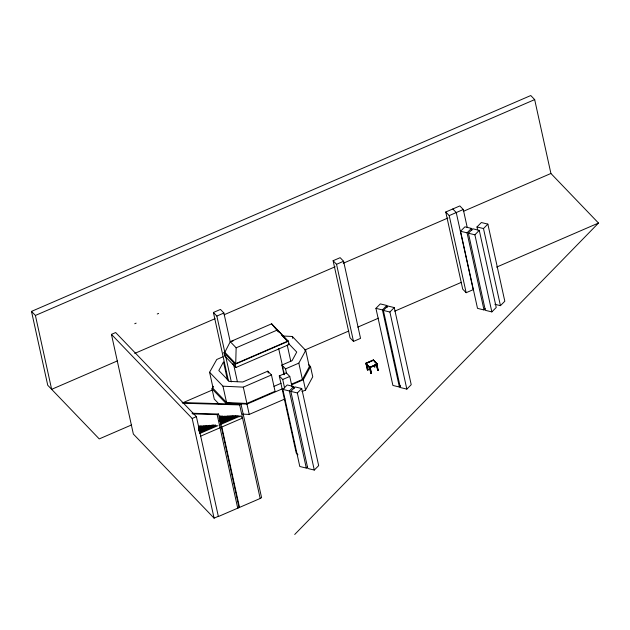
<?xml version="1.0" encoding="UTF-8"?>
<svg xmlns="http://www.w3.org/2000/svg" width="630" height="630" viewBox="0 0 630 630"><rect width="100%" height="100%" fill="white"/><g stroke="black" fill="none" stroke-linecap="round" stroke-linejoin="round"><path stroke-width="0.94" d="M233.076 340.98L230.273 341.696L271.632 323.812L288.398 341.232L289.123 344.5L235.848 367.534L224.697 355.918L223.981 352.65L224.823 352.288L230.273 341.696L236.148 347.815L235.714 363.636L224.823 352.288L216.854 316.055L213.412 312.472L220.453 309.425L223.894 313.016L230.186 341.61M288.335 343.311L296.738 352.068L292.076 360.667L281.893 365.069L285.548 368.873L298.817 363.132L305.715 350.414L292.336 336.483L282.775 335.995M291.784 384.04L302.4 379.449L309.298 366.731L305.715 350.414M291.666 384.796L303.29 379.772L310.488 366.51L308.519 364.463M301.975 391.616L305.558 390.065L312.748 376.803L310.488 366.51M227.461 379.961L223.493 361.904L218.807 370.519L229.241 381.386L242.763 381.985L267.813 371.157L271.459 374.96L275.05 391.277L246.889 403.452L226.548 402.499L213.184 388.576L209.593 372.259L216.759 359.486L222.941 356.808M218.846 403.862L214.255 399.081L211.995 388.789L213.389 386.292M294.714 534.468L598.5 223.052L550.911 173.478L534.673 99.603L530.767 95.532L31.5 311.393L47.746 385.269L99.233 438.913L131.623 424.911M307.558 466.814L306.306 468.082L299.801 466.491L282.846 389.387L287.225 384.954L293.73 386.544L294.147 388.442M306.306 468.082L289.351 390.97L293.73 386.544M290.839 391.372L295.21 386.938L301.715 388.529L318.67 465.633L314.291 470.067L307.794 468.476L290.839 391.372L297.344 392.955L301.715 388.529M400.641 385.765L399.396 387.025L392.892 385.442L375.937 308.338L380.315 303.904L386.812 305.487L387.237 307.393M399.396 387.025L382.441 309.921L386.812 305.487M485.258 308.684L484.005 309.952L477.508 308.361L460.554 231.257L464.924 226.824L471.429 228.407L471.846 230.312M383.386 310.433L387.757 305.999L394.262 307.582L411.217 384.694L406.838 389.12L400.341 387.537L383.386 310.433L389.891 312.015L394.262 307.582M484.005 309.952L467.058 232.84L471.429 228.407M468.397 233.218L472.768 228.784L479.272 230.367L496.227 307.479L491.849 311.905L485.344 310.322L468.397 233.218L474.894 234.801L479.272 230.367M477.611 229.816L476.981 226.965L481.359 222.532L487.864 224.115L504.811 301.227L500.44 305.66L494.865 304.298M500.44 305.66L483.486 228.548L487.864 224.115M31.5 311.393L35.406 315.457L534.673 99.603M134.749 323.733L136.135 323.135M157.248 314L158.634 313.401M218.319 516.34L214.09 518.167L133.355 434.054L111.439 334.365L115.66 332.538L196.395 416.651L218.374 516.529L239.494 507.402L221.823 427.006L220.784 425.927M333.105 260.718L340.145 257.678L343.586 261.261L360.541 338.373L353.501 341.413L350.059 337.83L333.105 260.718L336.546 264.309L353.501 341.413M452.797 208.971L456.246 212.554L473.193 289.666L466.153 292.714L462.711 289.123L445.756 212.011L459.837 205.923L463.286 209.514L467.263 227.603M216.854 316.055L223.894 313.016M336.546 264.309L343.586 261.261M445.756 212.011L449.206 215.602L463.286 209.514M117.55 360.84L51.644 389.332L35.406 315.457M134.71 353.422L215.058 318.685M224.091 314.779L335.136 266.766M343.263 263.253L447.993 217.98M463.341 211.341L550.911 173.478M276.735 330.404L277.357 330.136C275.948 328.143 277.129 331.695 278.665 332.01M277.239 329.616L276.625 329.876L271.632 323.812M236.148 347.815L277.507 329.939L287.524 341.239L281.389 334.845M224.697 355.918L225.54 355.556M232.62 364.171L233.462 363.809M234.872 363.998L288.146 340.964M223.981 352.65L235.124 364.266L288.398 341.232M288.241 344.508L288.863 344.24M182.897 402.735L212.586 389.899M304.613 350.115L348.776 331.018M357.793 327.12L378.52 318.158M394.75 311.149L461.444 282.311M496.598 267.112L598.5 223.052M209.593 372.259L222.965 386.19L243.298 387.135L271.459 374.96M297.951 454.805L296.234 453.009L279.279 375.905L286.319 372.858L289.761 376.449L292.068 386.914M111.439 334.365L192.174 418.477L196.395 416.651M279.279 375.905L282.72 379.488L289.761 376.449M274.042 386.332L281.082 383.284M192.615 413.902L217.161 414.634L218.547 414.036L239.053 507.615L260.174 498.48L239.66 404.909L182.716 403.208M239.66 404.909L241.046 404.31L261.584 497.716L260.198 498.314M211.995 388.789L225.768 403.137L246.968 404.129L282.728 388.663M219.303 416.619L221.059 415.863L222.091 416.934M198.513 426.439L200.277 425.675M219.193 417.517L222.713 415.997M198.403 427.274L201.923 425.754M219.082 418.359L224.367 416.076M199.135 427.668L203.537 425.762M219.815 418.745L225.973 416.084M198.938 428.274L205.096 425.612M219.61 419.352L227.532 415.926M198.733 428.88L206.656 425.455M219.413 419.958L229.092 415.769L230.123 416.847M198.584 429.731L208.27 425.549M219.264 420.816L230.706 415.871L231.738 416.942M198.363 430.235L209.806 425.289M219.925 420.934L232.25 415.611L233.281 416.682M199.143 430.676L212.341 424.966M219.823 421.753L233.903 415.666M198.962 431.306L213.924 424.833M220.524 422.005L235.486 415.532L236.518 416.611M199.718 431.802L215.562 424.951M220.398 422.88L237.116 415.65L238.148 416.721M199.576 432.66L216.295 425.431M220.248 423.738L238.731 415.745L239.762 416.816M199.513 433.605L217.996 425.612M220.193 424.683L240.432 415.934L242.503 418.084L200.694 436.133M365.542 363.329L373.385 359.935L377.268 363.982L369.464 367.566L365.542 363.329L369.424 367.369L370.952 373.574L371.511 373.33L370.251 367.589L376.63 364.833L377.898 370.574L378.268 370.409L376.897 364.179L374.212 361.376M365.581 363.518L373.425 360.132L377.307 364.171M366.755 363.203L373.44 360.313M242.479 414.107L249.228 414.422L284.988 398.955M369.424 367.369L377.268 363.982M367.314 369.786L368.156 369.834L367.314 369.786L365.943 363.557M374.905 366.912L374.252 366.786L374.905 366.912L374.488 364.998M370.676 373.291L371.511 373.33M376.63 364.833L376.354 364.542L377.622 370.282L378.268 370.409M239.077 507.441L237.691 508.04L217.161 414.634M182.141 402.546L241.046 404.31M192.032 413.248L218.547 414.036M476.981 226.965L483.486 228.548M460.554 231.257L467.058 232.84M375.937 308.338L382.441 309.921M282.846 389.387L289.351 390.97M277.357 330.136L277.043 329.411M373.259 360.391L373.724 360.596L373.275 359.982M365.817 363.416L369.7 367.463M219.468 415.871L220.5 416.942M474.894 234.801L491.849 311.905M449.206 215.602L466.153 292.714M389.891 312.015L406.838 389.12M376.732 364.384L377.992 370.125M369.975 367.298L371.235 373.047M369.582 367.345L370.952 373.574M366.888 364.085L368.156 369.834M366.825 364.754L367.881 369.542M366.329 364.329L367.589 370.07M303.29 379.772L305.558 390.065M298.817 363.132L302.4 379.449M292.336 336.483L292.761 338.397M287.233 345.09L290.784 361.25M297.344 392.955L314.291 470.067M285.548 368.873L286.603 373.669M278.641 348.39L283.193 369.078M283.602 370.96L284.429 374.716M281.893 365.069L284.004 374.669M282.72 379.488L284.602 388.056M267.813 371.157L268.238 373.078M243.298 387.135L246.889 403.452M246.968 404.129L249.228 414.422M235.124 364.266L235.848 367.534M233.667 364.746L237.384 381.67M225.745 356.493L231.328 381.882M213.412 312.472L228.477 381.008M222.965 386.19L226.548 402.499M192.174 418.477L214.09 518.167"/></g></svg>
